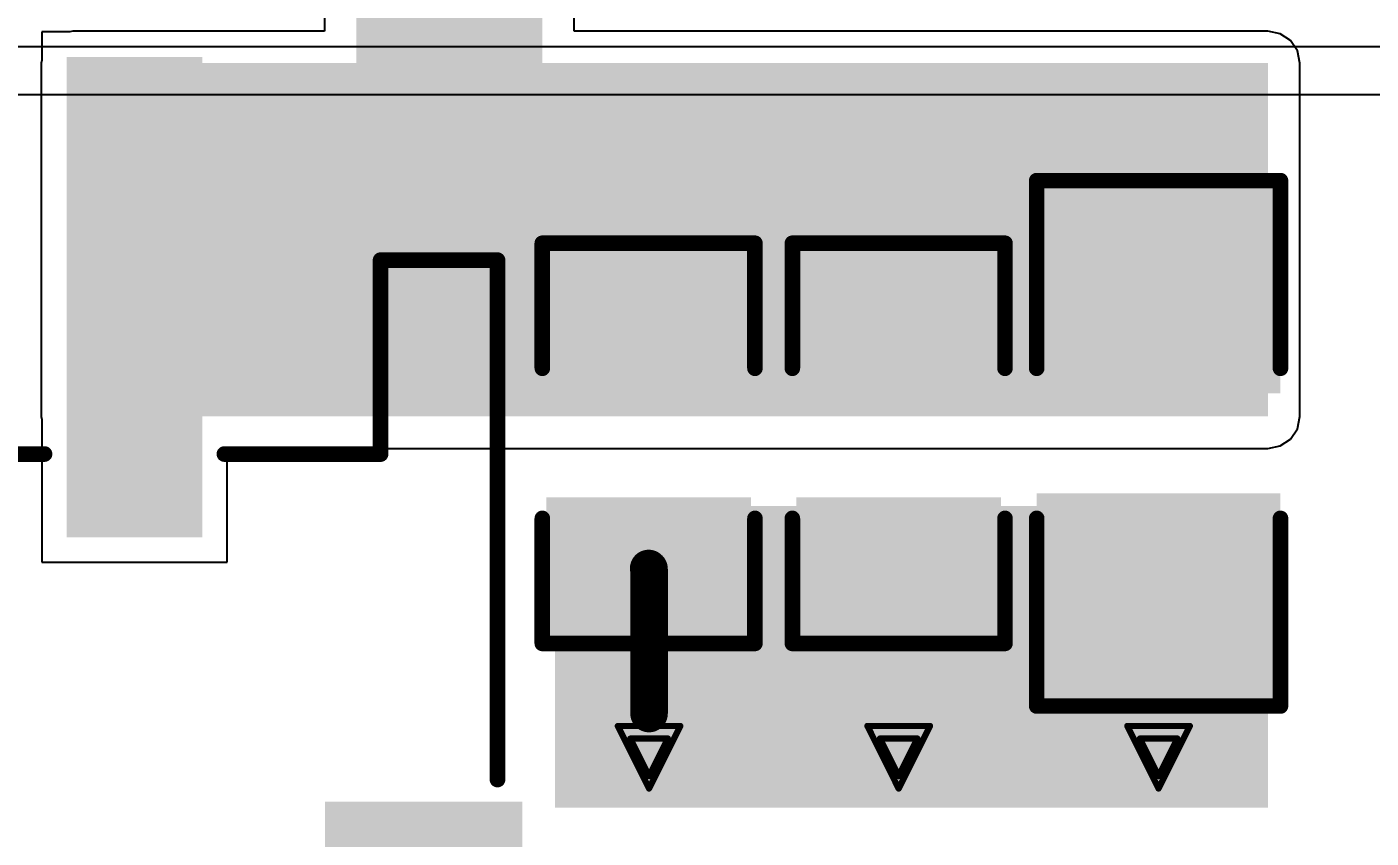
# Model space of a CAD drawing. Header units: inches. Extents: x -1 to 208, y -10 to 150.
# Drawn here: x 11.81 to 22.73, y 3.33 to 9.92 of the extents above; entities that cross this region are included whole.
import ezdxf

# ---------------------------------------------------------------- set-up
doc = ezdxf.new("R2010")
doc.units = ezdxf.units.IN
for name, color, linetype in [('Bottom Layer', 5, 'Continuous'), ('Drill Drawing', 1, 'Continuous'), ('Top Layer', 1, 'Continuous'), ('Top Overlay', 2, 'Continuous'), ('Top Paste', 8, 'Continuous'), ('Top Solder', 216, 'Continuous'), ('Via Holes', 16, 'Continuous')]:
    doc.layers.add(name, color=color, linetype=linetype)
doc.styles.add('Arial Black_Bold', font='', dxfattribs={"height": 0.2})
doc.styles.get('Arial Black_Bold').set_extended_font_data('Arial Black', bold=True)

# ---------------------------------------------------------------- blocks, each defined once
blk = doc.blocks.new('S2B_PH_SM4_TB_LF__SN__92')
at = {"layer": 'Top Layer'}
for points in [[(-1.5, 4.825), (-0.5, 4.825), (-0.5, 1.025), (-1.5, 1.025)], [(0.5, 4.825), (1.5, 4.825), (1.5, 1.025), (0.5, 1.025)], [(-4.1, -1.225), (-2.6, -1.225), (-2.6, -4.625), (-4.1, -4.625)], [(2.6, -1.225), (4.1, -1.225), (4.1, -4.625), (2.6, -4.625)]]:
    blk.add_hatch(color=1, dxfattribs=at).paths.add_polyline_path(points)
at = {"layer": 'Top Paste'}
for points in [[(-1.5, 4.825), (-0.5, 4.825), (-0.5, 1.025), (-1.5, 1.025)], [(0.5, 4.825), (1.5, 4.825), (1.5, 1.025), (0.5, 1.025)], [(-4.1, -1.225), (-2.6, -1.225), (-2.6, -4.625), (-4.1, -4.625)], [(2.6, -1.225), (4.1, -1.225), (4.1, -4.625), (2.6, -4.625)]]:
    blk.add_hatch(color=8, dxfattribs=at).paths.add_polyline_path(points)
at = {"layer": 'Top Solder'}
for points in [[(-1.551, 4.876), (-0.449, 4.876), (-0.449, 0.974), (-1.551, 0.974)], [(0.449, 4.876), (1.551, 4.876), (1.551, 0.974), (0.449, 0.974)], [(-4.151, -1.174), (-2.549, -1.174), (-2.549, -4.676), (-4.151, -4.676)], [(2.549, -1.174), (4.151, -1.174), (4.151, -4.676), (2.549, -4.676)]]:
    blk.add_hatch(color=216, dxfattribs=at).paths.add_polyline_path(points)
at = {"layer": 'Top Overlay'}
for p, q in [((-1.27, -2.715), (-1.77, -4.115)), ((-0.77, -4.115), (-1.27, -2.715)), ((-1.77, -4.115), (-0.77, -4.115))]:
    blk.add_line(p, q, dxfattribs=at)
for points in [[(-3.95, -0.994, 0.127, 0.127, 0), (-3.95, 3.225, 0.127, 0.127, 0)], [(-3.95, 3.224, 0.127, 0.127, 0), (-3, 3.224, 0.127, 0.127, 0)], [(-3, 1.649, 0.127, 0.127, 0), (-3, 3.224, 0.127, 0.127, 0)], [(3, 1.65, 0.127, 0.127, 0), (3, 3.225, 0.127, 0.127, 0)], [(3, 3.225, 0.127, 0.127, 0), (3.95, 3.225, 0.127, 0.127, 0)], [(3.95, -0.994, 0.127, 0.127, 0), (3.95, 3.225, 0.127, 0.127, 0)], [(-3, 1.649, 0.127, 0.127, 0), (-1.732, 1.649, 0.127, 0.127, 0)], [(-0.269, 1.65, 0.127, 0.127, 0), (0.269, 1.65, 0.127, 0.127, 0)], [(1.731, 1.65, 0.127, 0.127, 0), (3, 1.65, 0.127, 0.127, 0)], [(-2.4, -4.375, 0.127, 0.127, 0), (2.4, -4.375, 0.127, 0.127, 0)]]:
    blk.add_lwpolyline(points, format="xyseb", dxfattribs=at)
for points in [[(-3.982, 3.225, 0.0635, 0.0635, 1), (-3.918, 3.225, 0.0635, 0.0635, 1)], [(-3.981, 3.224, 0.0635, 0.0635, 1), (-3.918, 3.224, 0.0635, 0.0635, 1)], [(-3.031, 3.224, 0.0635, 0.0635, 1), (-2.968, 3.224, 0.0635, 0.0635, 1)], [(-3.031, 3.224, 0.0635, 0.0635, 1), (-2.968, 3.224, 0.0635, 0.0635, 1)], [(2.968, 3.225, 0.0635, 0.0635, 1), (3.032, 3.225, 0.0635, 0.0635, 1)], [(2.968, 3.225, 0.0635, 0.0635, 1), (3.032, 3.225, 0.0635, 0.0635, 1)], [(3.918, 3.225, 0.0635, 0.0635, 1), (3.982, 3.225, 0.0635, 0.0635, 1)], [(3.918, 3.225, 0.0635, 0.0635, 1), (3.982, 3.225, 0.0635, 0.0635, 1)], [(-3.031, 1.649, 0.0635, 0.0635, 1), (-2.968, 1.649, 0.0635, 0.0635, 1)], [(-3.031, 1.649, 0.0635, 0.0635, 1), (-2.968, 1.649, 0.0635, 0.0635, 1)], [(-1.764, 1.649, 0.0635, 0.0635, 1), (-1.701, 1.649, 0.0635, 0.0635, 1)], [(-0.301, 1.65, 0.0635, 0.0635, 1), (-0.237, 1.65, 0.0635, 0.0635, 1)], [(0.237, 1.65, 0.0635, 0.0635, 1), (0.301, 1.65, 0.0635, 0.0635, 1)], [(1.699, 1.65, 0.0635, 0.0635, 1), (1.763, 1.65, 0.0635, 0.0635, 1)], [(2.968, 1.65, 0.0635, 0.0635, 1), (3.032, 1.65, 0.0635, 0.0635, 1)], [(2.968, 1.65, 0.0635, 0.0635, 1), (3.032, 1.65, 0.0635, 0.0635, 1)], [(-3.982, -0.994, 0.0635, 0.0635, 1), (-3.918, -0.994, 0.0635, 0.0635, 1)], [(3.918, -0.994, 0.0635, 0.0635, 1), (3.982, -0.994, 0.0635, 0.0635, 1)], [(-2.432, -4.375, 0.0635, 0.0635, 1), (-2.368, -4.375, 0.0635, 0.0635, 1)], [(2.368, -4.375, 0.0635, 0.0635, 1), (2.432, -4.375, 0.0635, 0.0635, 1)]]:
    blk.add_lwpolyline(points, format="xyseb", close=True, dxfattribs=at)
blk = doc.blocks.new('C___1206_170')
at = {"layer": 'Top Layer'}
for points in [[(-2.032, 0.889), (-0.508, 0.889), (-0.508, -0.889), (-2.032, -0.889)], [(0.508, 0.889), (2.032, 0.889), (2.032, -0.889), (0.508, -0.889)]]:
    blk.add_hatch(color=1, dxfattribs=at).paths.add_polyline_path(points)
at = {"layer": 'Top Paste'}
for points in [[(-2.032, 0.889), (-0.508, 0.889), (-0.508, -0.889), (-2.032, -0.889)], [(0.508, 0.889), (2.032, 0.889), (2.032, -0.889), (0.508, -0.889)]]:
    blk.add_hatch(color=8, dxfattribs=at).paths.add_polyline_path(points)
at = {"layer": 'Top Solder'}
for points in [[(-2.1336, 0.9906), (-0.4064, 0.9906), (-0.4064, -0.9906), (-2.1336, -0.9906)], [(0.4064, 0.9906), (2.1336, 0.9906), (2.1336, -0.9906), (0.4064, -0.9906)]]:
    blk.add_hatch(color=216, dxfattribs=at).paths.add_polyline_path(points)
at = {"layer": 'Top Overlay'}
for points in [[(-2.1336, 0.9906, 0.127, 0.127, 0), (-0.6096, 0.9906, 0.127, 0.127, 0)], [(-2.1336, 0.9906, 0.127, 0.127, 0), (-2.1336, -0.9906, 0.127, 0.127, 0)], [(0.6096, 0.9906, 0.127, 0.127, 0), (2.1336, 0.9906, 0.127, 0.127, 0)], [(2.1336, 0.9906, 0.127, 0.127, 0), (2.1336, -0.9906, 0.127, 0.127, 0)], [(-2.1336, -0.9906, 0.127, 0.127, 0), (-0.6096, -0.9906, 0.127, 0.127, 0)], [(0.6096, -0.9906, 0.127, 0.127, 0), (2.1336, -0.9906, 0.127, 0.127, 0)]]:
    blk.add_lwpolyline(points, format="xyseb", dxfattribs=at)
for points in [[(-2.16535, 0.9906, 0.0635, 0.0635, 1), (-2.10185, 0.9906, 0.0635, 0.0635, 1)], [(-2.16535, 0.9906, 0.0635, 0.0635, 1), (-2.10185, 0.9906, 0.0635, 0.0635, 1)], [(-0.64135, 0.9906, 0.0635, 0.0635, 1), (-0.57785, 0.9906, 0.0635, 0.0635, 1)], [(0.57785, 0.9906, 0.0635, 0.0635, 1), (0.64135, 0.9906, 0.0635, 0.0635, 1)], [(2.10185, 0.9906, 0.0635, 0.0635, 1), (2.16535, 0.9906, 0.0635, 0.0635, 1)], [(2.10185, 0.9906, 0.0635, 0.0635, 1), (2.16535, 0.9906, 0.0635, 0.0635, 1)], [(-2.16535, -0.9906, 0.0635, 0.0635, 1), (-2.10185, -0.9906, 0.0635, 0.0635, 1)], [(-2.16535, -0.9906, 0.0635, 0.0635, 1), (-2.10185, -0.9906, 0.0635, 0.0635, 1)], [(-0.64135, -0.9906, 0.0635, 0.0635, 1), (-0.57785, -0.9906, 0.0635, 0.0635, 1)], [(0.57785, -0.9906, 0.0635, 0.0635, 1), (0.64135, -0.9906, 0.0635, 0.0635, 1)], [(2.10185, -0.9906, 0.0635, 0.0635, 1), (2.16535, -0.9906, 0.0635, 0.0635, 1)], [(2.10185, -0.9906, 0.0635, 0.0635, 1), (2.16535, -0.9906, 0.0635, 0.0635, 1)]]:
    blk.add_lwpolyline(points, format="xyseb", close=True, dxfattribs=at)
blk = doc.blocks.new('C___0805_171')
at = {"layer": 'Top Layer'}
for points in [[(-1.524, 0.762), (-0.508, 0.762), (-0.508, -0.762), (-1.524, -0.762)], [(0.508, 0.762), (1.524, 0.762), (1.524, -0.762), (0.508, -0.762)]]:
    blk.add_hatch(color=1, dxfattribs=at).paths.add_polyline_path(points)
at = {"layer": 'Top Paste'}
for points in [[(-1.524, 0.762), (-0.508, 0.762), (-0.508, -0.762), (-1.524, -0.762)], [(0.508, 0.762), (1.524, 0.762), (1.524, -0.762), (0.508, -0.762)]]:
    blk.add_hatch(color=8, dxfattribs=at).paths.add_polyline_path(points)
at = {"layer": 'Top Solder'}
for points in [[(-1.594, 0.832), (-0.438, 0.832), (-0.438, -0.832), (-1.594, -0.832)], [(0.438, 0.832), (1.594, 0.832), (1.594, -0.832), (0.438, -0.832)]]:
    blk.add_hatch(color=216, dxfattribs=at).paths.add_polyline_path(points)
at = {"layer": 'Top Overlay'}
for points in [[(-1.626, 0.864, 0.127, 0.127, 0), (-0.61, 0.864, 0.127, 0.127, 0)], [(-1.626, 0.864, 0.127, 0.127, 0), (-1.626, -0.864, 0.127, 0.127, 0)], [(0.61, 0.864, 0.127, 0.127, 0), (1.626, 0.864, 0.127, 0.127, 0)], [(1.626, 0.864, 0.127, 0.127, 0), (1.626, -0.864, 0.127, 0.127, 0)], [(-1.626, -0.864, 0.127, 0.127, 0), (-0.61, -0.864, 0.127, 0.127, 0)], [(0.61, -0.864, 0.127, 0.127, 0), (1.626, -0.864, 0.127, 0.127, 0)]]:
    blk.add_lwpolyline(points, format="xyseb", dxfattribs=at)
for points in [[(-1.657, 0.864, 0.0635, 0.0635, 1), (-1.594, 0.864, 0.0635, 0.0635, 1)], [(-1.657, 0.864, 0.0635, 0.0635, 1), (-1.594, 0.864, 0.0635, 0.0635, 1)], [(-0.641, 0.864, 0.0635, 0.0635, 1), (-0.578, 0.864, 0.0635, 0.0635, 1)], [(0.578, 0.864, 0.0635, 0.0635, 1), (0.641, 0.864, 0.0635, 0.0635, 1)], [(1.594, 0.864, 0.0635, 0.0635, 1), (1.657, 0.864, 0.0635, 0.0635, 1)], [(1.594, 0.864, 0.0635, 0.0635, 1), (1.657, 0.864, 0.0635, 0.0635, 1)], [(-1.657, -0.864, 0.0635, 0.0635, 1), (-1.594, -0.864, 0.0635, 0.0635, 1)], [(-1.657, -0.864, 0.0635, 0.0635, 1), (-1.594, -0.864, 0.0635, 0.0635, 1)], [(-0.641, -0.864, 0.0635, 0.0635, 1), (-0.578, -0.864, 0.0635, 0.0635, 1)], [(0.578, -0.864, 0.0635, 0.0635, 1), (0.641, -0.864, 0.0635, 0.0635, 1)], [(1.594, -0.864, 0.0635, 0.0635, 1), (1.657, -0.864, 0.0635, 0.0635, 1)], [(1.594, -0.864, 0.0635, 0.0635, 1), (1.657, -0.864, 0.0635, 0.0635, 1)]]:
    blk.add_lwpolyline(points, format="xyseb", close=True, dxfattribs=at)
blk = doc.blocks.new('C___0805_172')
at = {"layer": 'Top Layer'}
for points in [[(-1.524, 0.762), (-0.508, 0.762), (-0.508, -0.762), (-1.524, -0.762)], [(0.508, 0.762), (1.524, 0.762), (1.524, -0.762), (0.508, -0.762)]]:
    blk.add_hatch(color=1, dxfattribs=at).paths.add_polyline_path(points)
at = {"layer": 'Top Paste'}
for points in [[(-1.524, 0.762), (-0.508, 0.762), (-0.508, -0.762), (-1.524, -0.762)], [(0.508, 0.762), (1.524, 0.762), (1.524, -0.762), (0.508, -0.762)]]:
    blk.add_hatch(color=8, dxfattribs=at).paths.add_polyline_path(points)
at = {"layer": 'Top Solder'}
for points in [[(-1.594, 0.832), (-0.438, 0.832), (-0.438, -0.832), (-1.594, -0.832)], [(0.438, 0.832), (1.594, 0.832), (1.594, -0.832), (0.438, -0.832)]]:
    blk.add_hatch(color=216, dxfattribs=at).paths.add_polyline_path(points)
at = {"layer": 'Top Overlay'}
for points in [[(-1.626, 0.864, 0.127, 0.127, 0), (-0.61, 0.864, 0.127, 0.127, 0)], [(-1.626, 0.864, 0.127, 0.127, 0), (-1.626, -0.864, 0.127, 0.127, 0)], [(0.61, 0.864, 0.127, 0.127, 0), (1.626, 0.864, 0.127, 0.127, 0)], [(1.626, 0.864, 0.127, 0.127, 0), (1.626, -0.864, 0.127, 0.127, 0)], [(-1.626, -0.864, 0.127, 0.127, 0), (-0.61, -0.864, 0.127, 0.127, 0)], [(0.61, -0.864, 0.127, 0.127, 0), (1.626, -0.864, 0.127, 0.127, 0)]]:
    blk.add_lwpolyline(points, format="xyseb", dxfattribs=at)
for points in [[(-1.657, 0.864, 0.0635, 0.0635, 1), (-1.594, 0.864, 0.0635, 0.0635, 1)], [(-1.657, 0.864, 0.0635, 0.0635, 1), (-1.594, 0.864, 0.0635, 0.0635, 1)], [(-0.641, 0.864, 0.0635, 0.0635, 1), (-0.578, 0.864, 0.0635, 0.0635, 1)], [(0.578, 0.864, 0.0635, 0.0635, 1), (0.641, 0.864, 0.0635, 0.0635, 1)], [(1.594, 0.864, 0.0635, 0.0635, 1), (1.657, 0.864, 0.0635, 0.0635, 1)], [(1.594, 0.864, 0.0635, 0.0635, 1), (1.657, 0.864, 0.0635, 0.0635, 1)], [(-1.657, -0.864, 0.0635, 0.0635, 1), (-1.594, -0.864, 0.0635, 0.0635, 1)], [(-1.657, -0.864, 0.0635, 0.0635, 1), (-1.594, -0.864, 0.0635, 0.0635, 1)], [(-0.641, -0.864, 0.0635, 0.0635, 1), (-0.578, -0.864, 0.0635, 0.0635, 1)], [(0.578, -0.864, 0.0635, 0.0635, 1), (0.641, -0.864, 0.0635, 0.0635, 1)], [(1.594, -0.864, 0.0635, 0.0635, 1), (1.657, -0.864, 0.0635, 0.0635, 1)], [(1.594, -0.864, 0.0635, 0.0635, 1), (1.657, -0.864, 0.0635, 0.0635, 1)]]:
    blk.add_lwpolyline(points, format="xyseb", close=True, dxfattribs=at)

msp = doc.modelspace()

# ---------------------------------------------------------------- hatches: boundary and pattern name
at = {"layer": 'Bottom Layer'}
h = msp.add_hatch(color=5, dxfattribs=at)
edge = h.paths.add_edge_path()
edge.add_arc((16.866, 3.988), 0.3, 0, 360)
h = msp.add_hatch(color=5, dxfattribs=at)
edge = h.paths.add_edge_path()
edge.add_arc((18.894, 3.988), 0.3, 0, 360)
h = msp.add_hatch(color=5, dxfattribs=at)
edge = h.paths.add_edge_path()
edge.add_arc((21.006, 3.988), 0.3, 0, 360)
at = {"layer": 'Top Layer'}
for points in [[(14.488, 6.756), (15.998, 6.756), (15.998, 14.143), (14.488, 14.143)], [(12.184, 6.756), (21.895, 6.756), (21.895, 9.626), (12.184, 9.626)], [(16.1, 3.58), (21.895, 3.58), (21.895, 6.03), (16.1, 6.03)]]:
    msp.add_hatch(color=1, dxfattribs=at).paths.add_polyline_path(points)
h = msp.add_hatch(color=1, dxfattribs=at)
edge = h.paths.add_edge_path()
edge.add_arc((16.866, 3.988), 0.3, 0, 360)
h = msp.add_hatch(color=1, dxfattribs=at)
edge = h.paths.add_edge_path()
edge.add_arc((18.894, 3.988), 0.3, 0, 360)
h = msp.add_hatch(color=1, dxfattribs=at)
edge = h.paths.add_edge_path()
edge.add_arc((21.006, 3.988), 0.3, 0, 360)
at = {"layer": 'Via Holes'}
h = msp.add_hatch(color=7, dxfattribs=at)
edge = h.paths.add_edge_path()
edge.add_arc((16.866, 3.988), 0.15, 0, 360)
h = msp.add_hatch(color=7, dxfattribs=at)
edge = h.paths.add_edge_path()
edge.add_arc((18.894, 3.988), 0.15, 0, 360)
h = msp.add_hatch(color=7, dxfattribs=at)
edge = h.paths.add_edge_path()
edge.add_arc((21.006, 3.988), 0.15, 0, 360)

# ---------------------------------------------------------------- linework, layer by layer
at = {"layer": 'Bottom Layer'}
for p, q in [((48.323, 9.759), (8.23, 9.759)), ((8.23, 9.371), (38.241, 9.371))]:
    msp.add_line(p, q, dxfattribs=at)
at = {"layer": 'Drill Drawing'}
for points in [[(16.612, 4.242, 0.0508, 0.0508, 0), (17.12, 4.242, 0.0508, 0.0508, 0)], [(16.612, 4.242, 0.0508, 0.0508, 0), (16.866, 3.734, 0.0508, 0.0508, 0)], [(16.866, 3.734, 0.0508, 0.0508, 0), (17.12, 4.242, 0.0508, 0.0508, 0)], [(18.64, 4.242, 0.0508, 0.0508, 0), (19.148, 4.242, 0.0508, 0.0508, 0)], [(18.64, 4.242, 0.0508, 0.0508, 0), (18.894, 3.734, 0.0508, 0.0508, 0)], [(18.894, 3.734, 0.0508, 0.0508, 0), (19.148, 4.242, 0.0508, 0.0508, 0)], [(20.752, 4.242, 0.0508, 0.0508, 0), (21.26, 4.242, 0.0508, 0.0508, 0)], [(20.752, 4.242, 0.0508, 0.0508, 0), (21.006, 3.734, 0.0508, 0.0508, 0)], [(21.006, 3.734, 0.0508, 0.0508, 0), (21.26, 4.242, 0.0508, 0.0508, 0)], [(16.713, 4.14, 0.0508, 0.0508, 0), (17.018, 4.14, 0.0508, 0.0508, 0)], [(16.713, 4.14, 0.0508, 0.0508, 0), (16.866, 3.835, 0.0508, 0.0508, 0)], [(16.866, 3.835, 0.0508, 0.0508, 0), (17.018, 4.14, 0.0508, 0.0508, 0)], [(18.742, 4.14, 0.0508, 0.0508, 0), (19.046, 4.14, 0.0508, 0.0508, 0)], [(18.742, 4.14, 0.0508, 0.0508, 0), (18.894, 3.835, 0.0508, 0.0508, 0)], [(18.894, 3.835, 0.0508, 0.0508, 0), (19.046, 4.14, 0.0508, 0.0508, 0)], [(20.853, 4.14, 0.0508, 0.0508, 0), (21.158, 4.14, 0.0508, 0.0508, 0)], [(20.853, 4.14, 0.0508, 0.0508, 0), (21.006, 3.835, 0.0508, 0.0508, 0)], [(21.006, 3.835, 0.0508, 0.0508, 0), (21.158, 4.14, 0.0508, 0.0508, 0)]]:
    msp.add_lwpolyline(points, format="xyseb", dxfattribs=at)
for points in [[(16.599, 4.242, 0.0254, 0.0254, 1), (16.624, 4.242, 0.0254, 0.0254, 1)], [(16.599, 4.242, 0.0254, 0.0254, 1), (16.624, 4.242, 0.0254, 0.0254, 1)], [(17.107, 4.242, 0.0254, 0.0254, 1), (17.132, 4.242, 0.0254, 0.0254, 1)], [(17.107, 4.242, 0.0254, 0.0254, 1), (17.132, 4.242, 0.0254, 0.0254, 1)], [(18.627, 4.242, 0.0254, 0.0254, 1), (18.653, 4.242, 0.0254, 0.0254, 1)], [(18.627, 4.242, 0.0254, 0.0254, 1), (18.653, 4.242, 0.0254, 0.0254, 1)], [(19.135, 4.242, 0.0254, 0.0254, 1), (19.161, 4.242, 0.0254, 0.0254, 1)], [(19.135, 4.242, 0.0254, 0.0254, 1), (19.161, 4.242, 0.0254, 0.0254, 1)], [(20.739, 4.242, 0.0254, 0.0254, 1), (20.765, 4.242, 0.0254, 0.0254, 1)], [(20.739, 4.242, 0.0254, 0.0254, 1), (20.765, 4.242, 0.0254, 0.0254, 1)], [(21.247, 4.242, 0.0254, 0.0254, 1), (21.273, 4.242, 0.0254, 0.0254, 1)], [(21.247, 4.242, 0.0254, 0.0254, 1), (21.273, 4.242, 0.0254, 0.0254, 1)], [(16.701, 4.14, 0.0254, 0.0254, 1), (16.726, 4.14, 0.0254, 0.0254, 1)], [(16.701, 4.14, 0.0254, 0.0254, 1), (16.726, 4.14, 0.0254, 0.0254, 1)], [(17.005, 4.14, 0.0254, 0.0254, 1), (17.031, 4.14, 0.0254, 0.0254, 1)], [(17.005, 4.14, 0.0254, 0.0254, 1), (17.031, 4.14, 0.0254, 0.0254, 1)], [(18.729, 4.14, 0.0254, 0.0254, 1), (18.754, 4.14, 0.0254, 0.0254, 1)], [(18.729, 4.14, 0.0254, 0.0254, 1), (18.754, 4.14, 0.0254, 0.0254, 1)], [(19.034, 4.14, 0.0254, 0.0254, 1), (19.059, 4.14, 0.0254, 0.0254, 1)], [(19.034, 4.14, 0.0254, 0.0254, 1), (19.059, 4.14, 0.0254, 0.0254, 1)], [(20.841, 4.14, 0.0254, 0.0254, 1), (20.866, 4.14, 0.0254, 0.0254, 1)], [(20.841, 4.14, 0.0254, 0.0254, 1), (20.866, 4.14, 0.0254, 0.0254, 1)], [(21.145, 4.14, 0.0254, 0.0254, 1), (21.171, 4.14, 0.0254, 0.0254, 1)], [(21.145, 4.14, 0.0254, 0.0254, 1), (21.171, 4.14, 0.0254, 0.0254, 1)], [(16.853, 3.835, 0.0254, 0.0254, 1), (16.878, 3.835, 0.0254, 0.0254, 1)], [(16.853, 3.835, 0.0254, 0.0254, 1), (16.878, 3.835, 0.0254, 0.0254, 1)], [(18.881, 3.835, 0.0254, 0.0254, 1), (18.907, 3.835, 0.0254, 0.0254, 1)], [(18.881, 3.835, 0.0254, 0.0254, 1), (18.907, 3.835, 0.0254, 0.0254, 1)], [(20.993, 3.835, 0.0254, 0.0254, 1), (21.018, 3.835, 0.0254, 0.0254, 1)], [(20.993, 3.835, 0.0254, 0.0254, 1), (21.018, 3.835, 0.0254, 0.0254, 1)], [(16.853, 3.734, 0.0254, 0.0254, 1), (16.878, 3.734, 0.0254, 0.0254, 1)], [(16.853, 3.734, 0.0254, 0.0254, 1), (16.878, 3.734, 0.0254, 0.0254, 1)], [(18.881, 3.734, 0.0254, 0.0254, 1), (18.907, 3.734, 0.0254, 0.0254, 1)], [(18.881, 3.734, 0.0254, 0.0254, 1), (18.907, 3.734, 0.0254, 0.0254, 1)], [(20.993, 3.734, 0.0254, 0.0254, 1), (21.018, 3.734, 0.0254, 0.0254, 1)], [(20.993, 3.734, 0.0254, 0.0254, 1), (21.018, 3.734, 0.0254, 0.0254, 1)]]:
    msp.add_lwpolyline(points, format="xyseb", close=True, dxfattribs=at)
at = {"layer": 'Top Layer'}
for p, q in [((16.257, 9.885), (16.257, 12.593)), ((14.229, 11.963), (14.229, 9.885)), ((12.159, 9.88), (11.93, 9.88)), ((11.93, 9.88), (11.93, 9.651)), ((12.184, 9.885), (12.159, 9.88)), ((14.229, 9.885), (12.184, 9.885)), ((21.895, 9.885), (16.257, 9.885)), ((21.994, 9.865), (21.895, 9.885)), ((22.078, 9.809), (21.994, 9.865)), ((22.134, 9.725), (22.078, 9.809)), ((22.154, 9.626), (22.134, 9.725)), ((11.93, 9.651), (11.925, 9.626)), ((11.925, 9.626), (11.925, 6.756)), ((22.154, 6.756), (22.154, 9.626)), ((11.925, 6.756), (11.93, 6.731)), ((11.93, 6.731), (11.93, 5.572)), ((22.134, 6.657), (22.154, 6.756)), ((21.994, 6.517), (22.078, 6.573)), ((22.078, 6.573), (22.134, 6.657)), ((13.438, 5.572), (13.438, 6.497)), ((13.438, 6.497), (21.895, 6.497)), ((21.895, 6.497), (21.994, 6.517)), ((11.93, 5.572), (13.438, 5.572))]:
    msp.add_line(p, q, dxfattribs=at)
for points in [[(16.862, 5.522, 0.305, 0.305, 0), (16.866, 5.518, 0.305, 0.305, 0)], [(16.866, 4.343, 0.305, 0.305, 0), (16.866, 5.518, 0.305, 0.305, 0)]]:
    msp.add_lwpolyline(points, format="xyseb", dxfattribs=at)
for points in [[(16.786, 5.522, 0.152, 0.152, 1), (16.938, 5.522, 0.152, 0.152, 1)], [(16.789, 5.518, 0.152, 0.152, 1), (16.942, 5.518, 0.152, 0.152, 1)], [(16.789, 5.518, 0.152, 0.152, 1), (16.942, 5.518, 0.152, 0.152, 1)], [(16.789, 4.343, 0.152, 0.152, 1), (16.942, 4.343, 0.152, 0.152, 1)]]:
    msp.add_lwpolyline(points, format="xyseb", close=True, dxfattribs=at)

# ---------------------------------------------------------------- block references
msp.add_blockref('S2B_PH_SM4_TB_LF__SN__92', (11.684, 4.801))
at = {"rotation": 90}
for name, p in [('C___1206_170', (21.006, 6.538)), ('C___0805_172', (16.862, 6.538)), ('C___0805_171', (18.894, 6.538))]:
    msp.add_blockref(name, p, dxfattribs=at)

# ---------------------------------------------------------------- texts
at = {"layer": 'Top Overlay', "style": 'Arial Black_Bold'}
msp.add_text('+', height=1.905, rotation=270, dxfattribs=at).set_placement((14.156, 9.616))

doc.saveas('drawing.dxf')
